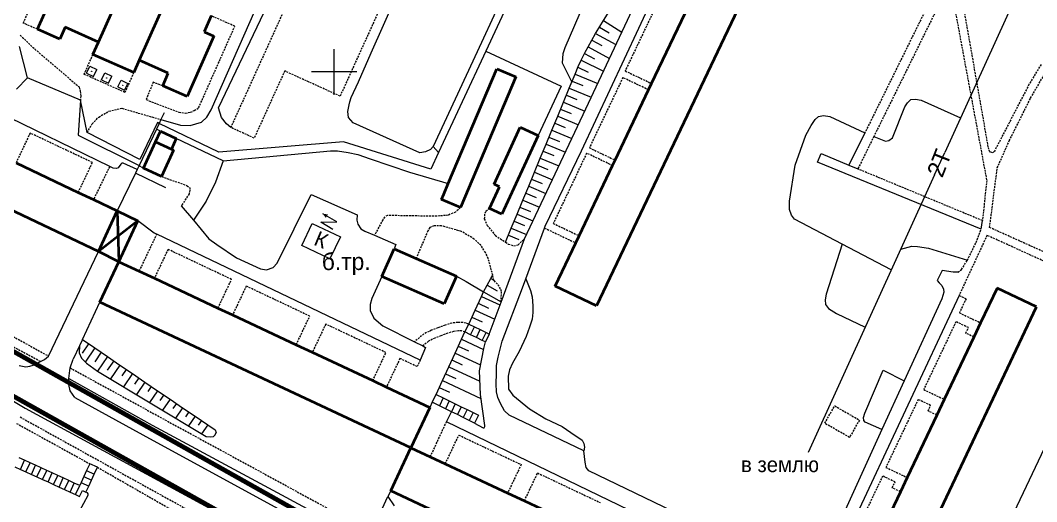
# Model space of a CAD drawing. Extents: x 1000 to 4000, y -5000 to -1000.
# Drawn here: x 2317.2 to 2585.4, y -2513.3 to -2386.4 of the extents above; entities that cross this region are included whole.
import ezdxf
from ezdxf.enums import TextEntityAlignment as Align

# ---------------------------------------------------------------- set-up
doc = ezdxf.new("R2010")
doc.units = 0
doc.header["$MEASUREMENT"] = 0
doc.linetypes.add('DASHED', pattern=[0.75, 0.5, -0.25])
for name, color, linetype in [('1', 7, 'CONTINUOUS'), ('11', 7, 'CONTINUOUS'), ('16', 7, 'CONTINUOUS'), ('17', 7, 'CONTINUOUS'), ('18', 7, 'CONTINUOUS'), ('19', 7, 'CONTINUOUS'), ('24', 7, 'CONTINUOUS'), ('25', 7, 'CONTINUOUS'), ('36', 7, 'CONTINUOUS'), ('37', 7, 'CONTINUOUS'), ('40', 7, 'CONTINUOUS'), ('6', 7, 'CONTINUOUS'), ('7', 7, 'CONTINUOUS'), ('границы команд_1', 10, 'CONTINUOUS')]:
    doc.layers.add(name, color=color, linetype=linetype)
doc.styles.get("Standard").update_dxf_attribs({"font": 'txt', "height": 0.2})

msp = doc.modelspace()

# ---------------------------------------------------------------- linework, layer by layer
at = {"layer": '1', "color": 253, "linetype": 'Continuous', "lineweight": 0}
for p, q in [((2400, -2406.06), (2400, -2394.02)), ((2405.96, -2400), (2394.04, -2400))]:
    msp.add_line(p, q, dxfattribs=at)
at = {"layer": '11', "color": 253, "linetype": 'Continuous', "lineweight": 0}
for p, q in [((2409.78, -2394.97), (2418.03, -2376.35)), ((2447.26, -2378.87), (2440, -2394.49)), ((2443.31, -2382.73), (2437.77, -2394.69)), ((2319.07, -2401.52), (2316.99, -2393.32)), ((2440, -2394.49), (2427.56, -2421.25)), ((2440, -2394.49), (2459.88, -2403.73)), ((2406.4, -2402.61), (2409.78, -2394.97)), ((2437.77, -2394.69), (2426.18, -2419.7)), ((2333.07, -2407.48), (2319.07, -2401.52)), ((2404.55, -2406.77), (2406.4, -2402.61)), ((2459.88, -2403.73), (2453.83, -2416.75)), ((2334.86, -2415.98), (2333.07, -2407.48)), ((2403.96, -2408.64), (2404.19, -2407.91)), ((2404.19, -2407.91), (2404.55, -2406.77)), ((2403.66, -2410.43), (2403.96, -2408.64)), ((2403.81, -2411.99), (2403.66, -2410.43)), ((2353.39, -2413.37), (2348.77, -2423.09)), ((2353.84, -2413.59), (2353.39, -2413.37)), ((2354.33, -2412.56), (2353.84, -2413.59)), ((2355.15, -2410.82), (2354.33, -2412.56)), ((2405.06, -2413.4), (2403.81, -2411.99)), ((2348.77, -2423.09), (2334.86, -2415.98)), ((2353.12, -2415.1), (2348.57, -2424.66)), ((2353.84, -2413.59), (2353.12, -2415.1)), ((2354.21, -2415.62), (2353.12, -2415.1)), ((2369.56, -2421.15), (2353.84, -2413.59)), ((2422.64, -2421.3), (2405.06, -2413.4)), ((2370.72, -2423.46), (2358.35, -2417.58)), ((2402.44, -2418.47), (2369.56, -2421.15)), ((2425.53, -2425.62), (2402.44, -2418.47)), ((2424.13, -2421.08), (2422.64, -2421.3)), ((2425.47, -2420.41), (2424.13, -2421.08)), ((2426.18, -2419.7), (2425.47, -2420.41)), ((2427.56, -2421.25), (2425.53, -2425.62)), ((2347.6, -2426.72), (2342.81, -2436.67)), ((2348.06, -2425.75), (2347.6, -2426.72)), ((2355.62, -2430.53), (2347.6, -2426.72)), ((2348.57, -2424.66), (2348.06, -2425.75)), ((2324.67, -2474.96), (2337.8, -2447.34)), ((2333.58, -2470.56), (2338.21, -2460.68)), ((2332.8, -2472.24), (2331.15, -2475.75)), ((2333.58, -2470.56), (2332.8, -2472.24)), ((2565.68, -2544.99), (2601.22, -2470.09)), ((2315.79, -2504.16), (2317.25, -2504.82)), ((2317.25, -2504.82), (2318.7, -2505.49)), ((2318.7, -2505.49), (2320.16, -2506.16)), ((2320.16, -2506.16), (2321.61, -2506.82)), ((2321.61, -2506.82), (2323.07, -2507.49)), ((2323.07, -2507.49), (2324.52, -2508.15)), ((2324.52, -2508.15), (2325.98, -2508.82)), ((2325.98, -2508.82), (2327.43, -2509.49)), ((2327.43, -2509.49), (2328.89, -2510.15)), ((2328.89, -2510.15), (2330.34, -2510.82)), ((2330.34, -2510.82), (2331.8, -2511.48)), ((2331.8, -2511.48), (2332.79, -2511.94)), ((2410.48, -2519.99), (2414.21, -2512.02)), ((2414.93, -2510.48), (2414.21, -2512.02))]:
    msp.add_line(p, q, dxfattribs=at)
msp.add_point((2348.57, -2424.66), dxfattribs=at)
at = {"layer": '16', "color": 253, "linetype": 'Continuous', "lineweight": 0}
for p, q in [((2391.46, -2445.79), (2394.21, -2439.94)), ((2394.21, -2439.94), (2401.66, -2443.45)), ((2401.66, -2443.45), (2398.91, -2449.3)), ((2398.91, -2449.3), (2391.46, -2445.79))]:
    msp.add_line(p, q, dxfattribs=at)
msp.add_lwpolyline([(2399.66, -2441.59), (2396.51, -2439.6), (2400.76, -2439.51), (2397.02, -2437.43)], dxfattribs=at)
msp.add_solid([(2397.02, -2437.43), (2397.83, -2438.49), (2398.38, -2437.55)], dxfattribs=at)
at = {"layer": '18', "color": 253, "linetype": 'Continuous', "lineweight": 0}
for p, q in [((2582.63, -2374.05), (2561.14, -2421.21)), ((2558.44, -2427.12), (2561.14, -2421.21)), ((2558.44, -2427.12), (2525.06, -2500.37))]:
    msp.add_line(p, q, dxfattribs=at)
at = {"layer": '24', "color": 253, "linetype": 'Continuous', "lineweight": 0}
for p, q in [((2465.25, -2420.83), (2494.37, -2358.62)), ((2367.56, -2409.95), (2379.19, -2383.71)), ((2466.44, -2409.74), (2479.45, -2381.99)), ((2340.79, -2424.91), (2268.35, -2389.71)), ((2316.24, -2404.57), (2319.07, -2401.52)), ((2333.07, -2407.48), (2332.45, -2416.7)), ((2366.45, -2411.96), (2367.56, -2409.95)), ((2450.22, -2444.03), (2466.44, -2409.74)), ((2354.33, -2412.56), (2359.45, -2414.04)), ((2362.05, -2414.12), (2365.03, -2413.22)), ((2365.03, -2413.22), (2366.45, -2411.96)), ((2359.45, -2414.04), (2362.05, -2414.12)), ((2540.05, -2416.04), (2535.83, -2424.59)), ((2332.45, -2416.7), (2348.57, -2424.66)), ((2455.72, -2440.67), (2465.25, -2420.83)), ((2343.98, -2424.05), (2343.7, -2424.33)), ((2344.39, -2424.03), (2343.98, -2424.05)), ((2348.06, -2425.75), (2344.39, -2424.03)), ((2527.55, -2423.81), (2528.48, -2421.54)), ((2570.71, -2441.44), (2527.55, -2423.81)), ((2528.48, -2421.54), (2535.83, -2424.59)), ((2341.75, -2425.38), (2340.79, -2424.91)), ((2342.55, -2425.44), (2341.75, -2425.38)), ((2343.07, -2425.29), (2342.55, -2425.44)), ((2343.7, -2424.33), (2343.07, -2425.29)), ((2535.83, -2424.59), (2538.19, -2425.57)), ((2385.01, -2450.4), (2393.93, -2432.36)), ((2393.93, -2432.36), (2406.06, -2437.65)), ((2359.68, -2435.34), (2362.88, -2439.13)), ((2352.53, -2442.49), (2348.25, -2439.26)), ((2362.88, -2439.13), (2366.99, -2443.99)), ((2406.06, -2437.65), (2405.98, -2439.06)), ((2405.98, -2439.06), (2406.28, -2440.18)), ((2406.28, -2440.18), (2407.1, -2441.37)), ((2570.71, -2441.44), (2571.07, -2439.22)), ((2353.22, -2442.82), (2352.53, -2442.49)), ((2422.73, -2476), (2353.22, -2442.82)), ((2407.1, -2441.37), (2408.14, -2441.97)), ((2408.14, -2441.97), (2410.7, -2443.07)), ((2450.57, -2454.53), (2455.53, -2441.17)), ((2455.53, -2441.17), (2455.72, -2440.67)), ((2366.99, -2443.99), (2369.07, -2445.55)), ((2369.07, -2445.55), (2374.28, -2449.06)), ((2410.7, -2443.07), (2416.33, -2445.5)), ((2416.33, -2445.5), (2415.85, -2446.61)), ((2444.04, -2460.72), (2450.22, -2444.03)), ((2374.28, -2449.06), (2380.61, -2451.96)), ((2383.89, -2451.59), (2385.01, -2450.4)), ((2380.61, -2451.96), (2382.18, -2452.19)), ((2382.18, -2452.19), (2383.89, -2451.59)), ((2560.48, -2452.36), (2559.16, -2454.99)), ((2563.38, -2452.8), (2560.48, -2452.36)), ((2564.59, -2452.8), (2563.38, -2452.8)), ((2412.62, -2453.97), (2409.99, -2459.75)), ((2449.69, -2456.9), (2450.57, -2454.53)), ((2559.16, -2454.99), (2559.66, -2455.6)), ((2559.66, -2455.6), (2560.37, -2456.36)), ((2444.31, -2471.03), (2449.69, -2456.9)), ((2564.9, -2458.93), (2515.86, -2563.75)), ((2560.86, -2458.07), (2560.31, -2459.82)), ((2560.37, -2456.36), (2560.81, -2457.3)), ((2560.81, -2457.3), (2560.86, -2458.07)), ((2409.99, -2459.75), (2409.54, -2461.32)), ((2409.54, -2461.32), (2409.54, -2462.96)), ((2440.93, -2469.12), (2444.04, -2460.72)), ((2560.31, -2459.82), (2550.41, -2481.5)), ((2409.54, -2462.96), (2410.51, -2464.9)), ((2410.51, -2464.9), (2412.82, -2466.98)), ((2412.82, -2466.98), (2421.21, -2471.18)), ((2421.21, -2471.18), (2423.41, -2472.28)), ((2423.41, -2472.28), (2424.14, -2472.65)), ((2439.48, -2472.92), (2439.91, -2471.21)), ((2443.32, -2475.2), (2444.31, -2471.03)), ((2323.56, -2475.88), (2324.67, -2474.96)), ((2424.14, -2472.65), (2422.73, -2476)), ((2438.38, -2478.84), (2439.48, -2472.92)), ((2316.89, -2477.47), (2318.65, -2477.74)), ((2318.65, -2477.74), (2319.69, -2477.59)), ((2319.69, -2477.59), (2320.58, -2477.3)), ((2320.58, -2477.3), (2321.85, -2476.7)), ((2321.85, -2476.7), (2322.56, -2476.36)), ((2322.56, -2476.36), (2323.56, -2475.88)), ((2330.33, -2478.03), (2331.15, -2475.75)), ((2442.88, -2477.39), (2443.32, -2475.2)), ((2442.88, -2479.58), (2442.88, -2477.39)), ((2300.5, -2478.08), (2318.51, -2488.64)), ((2330.02, -2480.83), (2330.33, -2478.03)), ((2438.6, -2485.09), (2438.38, -2478.84)), ((2442.78, -2482.22), (2442.88, -2479.58)), ((2330.02, -2480.83), (2351.98, -2493.15)), ((2330.02, -2482.47), (2330.02, -2480.83)), ((2330.35, -2484.12), (2330.02, -2482.47)), ((2442.88, -2484.41), (2442.78, -2482.22)), ((2550.41, -2481.5), (2544.56, -2494.3)), ((2331.56, -2485.84), (2330.35, -2484.12)), ((2439.81, -2493.21), (2438.6, -2485.09)), ((2443.21, -2485.84), (2442.88, -2484.41)), ((2331.56, -2485.84), (2351.32, -2496.66)), ((2443.87, -2487.48), (2443.21, -2485.84)), ((2444.97, -2489.35), (2443.87, -2487.48)), ((2318.51, -2488.64), (2371.04, -2517.18)), ((2429.64, -2492.29), (2430.94, -2489.61)), ((2446.17, -2490.55), (2444.97, -2489.35)), ((2465.89, -2499.97), (2446.17, -2490.55)), ((2351.98, -2493.15), (2409.84, -2524.29)), ((2516.53, -2534.2), (2429.64, -2492.29)), ((2437.09, -2492.61), (2439.37, -2493.87)), ((2439.61, -2493.83), (2439.8, -2493.49)), ((2439.8, -2493.49), (2439.81, -2493.21)), ((2439.37, -2493.87), (2439.61, -2493.83)), ((2544.56, -2494.3), (2528, -2530.55)), ((2351.32, -2496.66), (2417.47, -2532.67)), ((2466.22, -2502.94), (2465.89, -2499.97)), ((2466.54, -2504.36), (2466.22, -2502.94)), ((2467.2, -2505.24), (2466.54, -2504.36)), ((2520.76, -2530.88), (2467.2, -2505.24)), ((2332.87, -2515.86), (2335.14, -2511.64)), ((2334.98, -2511.02), (2334.53, -2510.84)), ((2335.16, -2511.25), (2334.98, -2511.02)), ((2335.14, -2511.64), (2335.16, -2511.25))]:
    msp.add_line(p, q, dxfattribs=at)
at = {"layer": '24', "color": 253, "linetype": 'DASHED', "lineweight": 0}
for p, q in [((2318, -2387.09), (2327.18, -2366.44)), ((2372.78, -2414.67), (2394.99, -2365.79)), ((2572.6, -2419.74), (2563.06, -2365.44)), ((2561.75, -2372.11), (2540.05, -2416.04)), ((2415.73, -2375.22), (2401.58, -2406.38)), ((2562.48, -2376.38), (2542.43, -2416.98)), ((2562.48, -2376.38), (2572.18, -2428.63)), ((2485.61, -2381.19), (2476.79, -2399.71)), ((2373.81, -2387.94), (2367.57, -2385.17)), ((2321.73, -2388.75), (2318, -2387.09)), ((2364.26, -2409.45), (2373.81, -2387.94)), ((2317.19, -2390.33), (2321.06, -2393.98)), ((2321.06, -2393.98), (2332.74, -2403.94)), ((2386.97, -2399.74), (2378.92, -2417.45)), ((2401.58, -2406.38), (2386.97, -2399.74)), ((2476.79, -2399.71), (2483.79, -2403.04)), ((2586.52, -2398.02), (2583.34, -2403.29)), ((2583.78, -2406.87), (2588.93, -2398.01)), ((2476.18, -2401.49), (2467.36, -2420)), ((2482.99, -2404.73), (2476.18, -2401.49)), ((2332.74, -2403.94), (2333.04, -2405.06)), ((2333.04, -2405.06), (2333.19, -2406.4)), ((2352.24, -2402.66), (2350.45, -2407.3)), ((2354.78, -2403.64), (2352.24, -2402.66)), ((2583.34, -2403.29), (2574.22, -2420.92)), ((2333.19, -2406.4), (2333.07, -2407.48)), ((2350.45, -2407.3), (2359.05, -2410.62)), ((2578.13, -2418.17), (2583.78, -2406.87)), ((2337.92, -2411.88), (2340.6, -2410.32)), ((2340.6, -2410.32), (2344.03, -2409.57)), ((2344.03, -2409.57), (2354.33, -2412.56)), ((2359.05, -2410.62), (2360.8, -2410.84)), ((2360.8, -2410.84), (2362.18, -2410.62)), ((2362.18, -2410.62), (2363.11, -2410.17)), ((2363.11, -2410.17), (2364.26, -2409.45)), ((2336.2, -2413.67), (2337.92, -2411.88)), ((2334.86, -2415.98), (2336.2, -2413.67)), ((2378.92, -2417.45), (2372.78, -2414.67)), ((2319.8, -2416.11), (2316.08, -2423.97)), ((2336.24, -2423.89), (2319.8, -2416.11)), ((2542.43, -2416.98), (2538.19, -2425.57)), ((2574.97, -2425.31), (2578.13, -2418.17)), ((2467.36, -2420), (2474.17, -2423.25)), ((2573.01, -2421.09), (2572.6, -2419.74)), ((2573.78, -2421.36), (2573.01, -2421.09)), ((2574.22, -2420.92), (2573.78, -2421.36)), ((2332.5, -2431.77), (2336.24, -2423.89)), ((2466.64, -2421.44), (2457.83, -2439.95)), ((2473.48, -2424.69), (2466.64, -2421.44)), ((2340.79, -2424.91), (2336.52, -2433.68)), ((2348.57, -2424.66), (2349.75, -2425.41)), ((2571.07, -2439.22), (2538.19, -2425.57)), ((2572.96, -2441.01), (2574.97, -2425.31)), ((2354.5, -2427.58), (2361.23, -2430)), ((2572.18, -2428.63), (2571.07, -2439.22)), ((2361.23, -2430), (2361.9, -2430.52)), ((2361.97, -2431.19), (2361.75, -2432.16)), ((2361.9, -2430.52), (2361.97, -2431.19)), ((2361.75, -2432.16), (2359.68, -2435.34)), ((2432.05, -2436.95), (2430.11, -2437.77)), ((2433.34, -2435.77), (2432.05, -2436.95)), ((2439.94, -2436.88), (2439.72, -2437.55)), ((2441.04, -2435.97), (2439.94, -2436.88)), ((2412.83, -2438.97), (2410.7, -2443.07)), ((2413.35, -2438.22), (2412.83, -2438.97)), ((2414.09, -2437.85), (2413.35, -2438.22)), ((2427.05, -2438.07), (2414.09, -2437.85)), ((2430.11, -2437.77), (2427.05, -2438.07)), ((2439.72, -2437.55), (2439.64, -2438.74)), ((2439.64, -2438.74), (2440.39, -2440.46)), ((2457.83, -2439.95), (2464.67, -2443.21)), ((2348.61, -2452.55), (2353.22, -2442.82)), ((2424.74, -2441.92), (2421.64, -2449.16)), ((2425.26, -2441.02), (2424.74, -2441.92)), ((2426.38, -2440.57), (2425.26, -2441.02)), ((2428.32, -2440.57), (2426.38, -2440.57)), ((2433.61, -2442.07), (2428.32, -2440.57)), ((2436.96, -2444.08), (2433.61, -2442.07)), ((2440.39, -2440.46), (2442.55, -2443.14)), ((2455.53, -2441.17), (2463.77, -2445.1)), ((2569.39, -2444.95), (2570.71, -2441.44)), ((2641.07, -2471.74), (2572.96, -2441.01)), ((2269.45, -2444.23), (2324.67, -2474.96)), ((2438.74, -2445.72), (2436.96, -2444.08)), ((2442.55, -2443.14), (2445.22, -2444.89)), ((2445.22, -2444.89), (2445.97, -2445.38)), ((2445.97, -2445.38), (2447.39, -2445.82)), ((2448.58, -2445.6), (2450.22, -2444.03)), ((2572.27, -2443.09), (2564.9, -2458.93)), ((2567.09, -2449.66), (2569.39, -2444.95)), ((2639.88, -2473.81), (2572.27, -2443.09)), ((2267.24, -2446.49), (2322.56, -2476.36)), ((2356.18, -2446.79), (2352.58, -2454.41)), ((2372.95, -2454.72), (2356.18, -2446.79)), ((2439.94, -2447.66), (2438.74, -2445.72)), ((2440.68, -2449.22), (2439.94, -2447.66)), ((2447.39, -2445.82), (2448.58, -2445.6)), ((2441.87, -2453.62), (2440.68, -2449.22)), ((2565.56, -2452.08), (2567.09, -2449.66)), ((2564.59, -2452.8), (2565.56, -2452.08)), ((2369.37, -2462.28), (2372.95, -2454.72)), ((2442.17, -2454.96), (2441.87, -2453.62)), ((2443.59, -2456.53), (2442.17, -2454.96)), ((2376.82, -2456.48), (2373.22, -2464.09)), ((2393.58, -2464.41), (2376.82, -2456.48)), ((2444.18, -2457.87), (2443.59, -2456.53)), ((2444.04, -2460.72), (2444.18, -2457.87)), ((2564.9, -2458.93), (2566.74, -2459.8)), ((2566.74, -2459.8), (2564.98, -2463.52)), ((2564.98, -2463.52), (2570.57, -2466.18)), ((2390.01, -2471.96), (2393.58, -2464.41)), ((2397.78, -2466.5), (2394.26, -2473.95)), ((2413.69, -2474.02), (2397.78, -2466.5)), ((2429.27, -2466.77), (2427.39, -2467.48)), ((2431.09, -2466.25), (2429.27, -2466.77)), ((2432.67, -2466.07), (2431.09, -2466.25)), ((2433.95, -2466.07), (2432.67, -2466.07)), ((2435.53, -2466.49), (2433.95, -2466.07)), ((2564.07, -2465.88), (2555.56, -2483.79)), ((2567.37, -2467.44), (2564.07, -2465.88)), ((2423.67, -2469.1), (2421.21, -2471.18)), ((2425.73, -2468.11), (2423.67, -2469.1)), ((2427.39, -2467.48), (2425.73, -2468.11)), ((2428.19, -2469.59), (2426.62, -2470.19)), ((2429.97, -2468.92), (2428.19, -2469.59)), ((2431.54, -2468.47), (2429.97, -2468.92)), ((2432.8, -2468.32), (2431.54, -2468.47)), ((2433.62, -2468.32), (2432.8, -2468.32)), ((2434.51, -2468.58), (2433.62, -2468.32)), ((2566.67, -2468.9), (2567.37, -2467.44)), ((2568.8, -2469.91), (2566.67, -2468.9)), ((2424.91, -2471.01), (2423.41, -2472.28)), ((2426.62, -2470.19), (2424.91, -2471.01)), ((2410.19, -2481.42), (2413.69, -2474.02)), ((2417.38, -2475.58), (2413.81, -2483.12)), ((2421.91, -2477.72), (2417.38, -2475.58)), ((2422.73, -2476), (2421.91, -2477.72)), ((2330.33, -2478.03), (2352.75, -2490.3)), ((2555.56, -2483.79), (2560.99, -2486.36)), ((2529.45, -2492.66), (2532.08, -2488.08)), ((2532.08, -2488.08), (2538.6, -2491.81)), ((2554.1, -2486.39), (2545.59, -2504.3)), ((2557.39, -2487.95), (2554.1, -2486.39)), ((2556.7, -2489.41), (2557.39, -2487.95)), ((2317.17, -2491.01), (2371.42, -2521.02)), ((2352.75, -2490.3), (2409.84, -2521.37)), ((2559.02, -2490.51), (2556.7, -2489.41)), ((2316.22, -2492.7), (2335.54, -2503.34)), ((2425.39, -2501.53), (2429.64, -2492.29)), ((2535.98, -2496.39), (2529.45, -2492.66)), ((2538.6, -2491.81), (2535.98, -2496.39)), ((2429.34, -2503.38), (2432.92, -2495.79)), ((2432.92, -2495.79), (2449.36, -2503.56)), ((2337.54, -2504.25), (2370.56, -2523.13)), ((2449.36, -2503.56), (2445.8, -2511.07)), ((2545.59, -2504.3), (2551.21, -2506.97)), ((2450.22, -2513.14), (2453.7, -2505.78)), ((2453.7, -2505.78), (2470.18, -2513.57)), ((2544.72, -2506.58), (2536.16, -2524.58)), ((2548.01, -2508.14), (2544.72, -2506.58)), ((2547.27, -2509.69), (2548.01, -2508.14)), ((2549.43, -2510.72), (2547.27, -2509.69))]:
    msp.add_line(p, q, dxfattribs=at)
at = {"layer": '25', "color": 253, "linetype": 'Continuous', "lineweight": 0}
for p, q in [((2434.51, -2468.58), (2435.53, -2466.49)), ((2435.53, -2466.49), (2437.06, -2467.23)), ((2436.03, -2469.32), (2434.51, -2468.58)), ((2436.03, -2469.32), (2437.06, -2467.23)), ((2437.56, -2470.07), (2436.03, -2469.32)), ((2437.06, -2467.23), (2438.58, -2467.97)), ((2437.56, -2470.07), (2438.58, -2467.97)), ((2438.58, -2467.97), (2440.11, -2468.72)), ((2439.09, -2470.81), (2440.11, -2468.72)), ((2440.93, -2469.12), (2439.91, -2471.21)), ((2440.11, -2468.72), (2440.93, -2469.12)), ((2439.09, -2470.81), (2437.56, -2470.07)), ((2439.91, -2471.21), (2439.09, -2470.81)), ((2425.87, -2487.14), (2426.89, -2485.05)), ((2426.89, -2485.05), (2428.8, -2485.97)), ((2427.78, -2488.07), (2425.87, -2487.14)), ((2428.8, -2485.97), (2427.78, -2488.07)), ((2429.36, -2488.84), (2427.78, -2488.07)), ((2428.8, -2485.97), (2430.38, -2486.74)), ((2430.38, -2486.74), (2429.36, -2488.84)), ((2430.38, -2486.74), (2431.96, -2487.52)), ((2431.96, -2487.52), (2430.94, -2489.61)), ((2431.96, -2487.52), (2433.54, -2488.29)), ((2433.54, -2488.29), (2432.52, -2490.38)), ((2433.54, -2488.29), (2435.12, -2489.06)), ((2430.94, -2489.61), (2429.36, -2488.84)), ((2432.52, -2490.38), (2430.94, -2489.61)), ((2434.1, -2491.15), (2432.52, -2490.38)), ((2435.12, -2489.06), (2434.1, -2491.15)), ((2435.12, -2489.06), (2436.7, -2489.83)), ((2436.7, -2489.83), (2435.68, -2491.93)), ((2436.7, -2489.83), (2438.12, -2490.52)), ((2438.12, -2490.52), (2437.09, -2492.61)), ((2435.68, -2491.93), (2434.1, -2491.15)), ((2437.09, -2492.61), (2435.68, -2491.93)), ((2318.36, -2502.42), (2316.9, -2501.75)), ((2317.25, -2504.82), (2318.36, -2502.42)), ((2319.81, -2503.08), (2318.36, -2502.42)), ((2318.7, -2505.49), (2319.81, -2503.08)), ((2321.26, -2503.75), (2319.81, -2503.08)), ((2320.16, -2506.16), (2321.26, -2503.75)), ((2322.72, -2504.42), (2321.26, -2503.75)), ((2321.61, -2506.82), (2322.72, -2504.42)), ((2324.17, -2505.09), (2322.72, -2504.42)), ((2335.54, -2503.34), (2334.7, -2505.15)), ((2337.54, -2504.25), (2335.54, -2503.34)), ((2336.71, -2506.07), (2337.54, -2504.25)), ((2323.07, -2507.49), (2324.17, -2505.09)), ((2325.62, -2505.76), (2324.17, -2505.09)), ((2324.52, -2508.15), (2325.62, -2505.76)), ((2327.08, -2506.43), (2325.62, -2505.76)), ((2325.98, -2508.82), (2327.08, -2506.43)), ((2328.53, -2507.09), (2327.08, -2506.43)), ((2327.43, -2509.49), (2328.53, -2507.09)), ((2329.99, -2507.76), (2328.53, -2507.09)), ((2333.97, -2506.74), (2333.24, -2508.33)), ((2334.7, -2505.15), (2333.97, -2506.74)), ((2333.97, -2506.74), (2335.98, -2507.66)), ((2334.7, -2505.15), (2336.71, -2506.07)), ((2335.98, -2507.66), (2336.71, -2506.07)), ((2328.89, -2510.15), (2329.99, -2507.76)), ((2331.44, -2508.43), (2329.99, -2507.76)), ((2330.34, -2510.82), (2331.44, -2508.43)), ((2332.89, -2509.1), (2331.44, -2508.43)), ((2331.8, -2511.48), (2332.89, -2509.1)), ((2333.24, -2508.33), (2332.89, -2509.1)), ((2333.24, -2508.33), (2335.26, -2509.25)), ((2334.53, -2510.84), (2335.26, -2509.25)), ((2335.26, -2509.25), (2335.98, -2507.66)), ((2332.79, -2511.94), (2333.6, -2510.44)), ((2333.6, -2510.44), (2334.53, -2510.84))]:
    msp.add_line(p, q, dxfattribs=at)
at = {"layer": '36', "color": 253, "linetype": 'Continuous', "lineweight": 0}
for p, q in [((2450.57, -2454.53), (2451.86, -2457.63)), ((2451.86, -2457.63), (2452.3, -2459.28)), ((2452.3, -2459.28), (2452.41, -2461.69)), ((2452.41, -2463.45), (2452.3, -2465.2)), ((2452.41, -2461.69), (2452.41, -2463.45)), ((2452.3, -2465.2), (2451.53, -2467.29)), ((2451.53, -2467.29), (2450.65, -2469.81)), ((2450.65, -2469.81), (2448.79, -2473.76)), ((2448.79, -2473.76), (2447.03, -2476.83)), ((2447.03, -2476.83), (2446.27, -2478.59)), ((2446.27, -2478.59), (2445.94, -2480.23)), ((2445.94, -2480.23), (2446.05, -2483.63)), ((2446.05, -2483.63), (2447.14, -2485.28)), ((2447.14, -2485.28), (2451.53, -2488.9)), ((2451.53, -2488.9), (2455.91, -2491.53)), ((2455.91, -2491.53), (2460.19, -2493.51)), ((2460.19, -2493.51), (2463.59, -2495.92)), ((2463.59, -2495.92), (2464.8, -2496.7)), ((2464.8, -2496.7), (2465.45, -2497.13)), ((2465.45, -2497.13), (2465.89, -2498)), ((2465.89, -2498), (2466.08, -2498.96)), ((2466.08, -2498.96), (2465.89, -2499.97))]:
    msp.add_line(p, q, dxfattribs=at)
at = {"layer": '37', "color": 253, "linetype": 'Continuous', "lineweight": 0}
for p, q in [((2369.46, -2409.48), (2394.55, -2357.07)), ((2471.05, -2386.44), (2473.15, -2383.04)), ((2469.11, -2389.58), (2471.05, -2386.44)), ((2471.05, -2386.44), (2475.94, -2389.47)), ((2470, -2388.14), (2472.55, -2389.72)), ((2467.05, -2393.37), (2468.96, -2389.85)), ((2468.01, -2391.61), (2470.64, -2393.04)), ((2468.96, -2389.85), (2469.11, -2389.58)), ((2468.96, -2389.85), (2474.38, -2392.79)), ((2466.28, -2394.79), (2467.05, -2393.37)), ((2467.05, -2393.37), (2472.68, -2396.42)), ((2464.42, -2398.59), (2465.23, -2396.93)), ((2465.23, -2396.93), (2466.28, -2394.79)), ((2465.23, -2396.93), (2471.1, -2399.8)), ((2466.1, -2395.12), (2468.74, -2396.55)), ((2463.6, -2400.57), (2464.42, -2398.59)), ((2464.35, -2398.72), (2467.05, -2400.04)), ((2462.06, -2404.27), (2463.6, -2400.57)), ((2462.83, -2402.42), (2465.6, -2403.57)), ((2463.6, -2400.57), (2469.57, -2403.05)), ((2460.53, -2407.97), (2462.06, -2404.27)), ((2462.06, -2404.27), (2467.87, -2406.68)), ((2459, -2411.66), (2460.53, -2407.97)), ((2460.53, -2407.97), (2466.17, -2410.3)), ((2461.3, -2406.12), (2464.07, -2407.27)), ((2370.28, -2412.02), (2369.46, -2409.48)), ((2459.77, -2409.81), (2462.54, -2410.96)), ((2371.62, -2413.66), (2370.28, -2412.02)), ((2457.47, -2415.36), (2459, -2411.66)), ((2459, -2411.66), (2464.46, -2413.92)), ((2372.78, -2414.67), (2371.62, -2413.66)), ((2455.93, -2419.05), (2457.47, -2415.36)), ((2457.47, -2415.36), (2462.75, -2417.54)), ((2458.23, -2413.51), (2461.01, -2414.66)), ((2456.7, -2417.2), (2459.47, -2418.35)), ((2370.72, -2423.46), (2399.06, -2420.84)), ((2399.06, -2420.84), (2400.92, -2420.84)), ((2400.92, -2420.84), (2403.75, -2421.22)), ((2403.75, -2421.22), (2406.28, -2421.81)), ((2454.4, -2422.74), (2455.93, -2419.05)), ((2455.17, -2420.9), (2457.94, -2422.05)), ((2455.93, -2419.05), (2461.04, -2421.16)), ((2406.28, -2421.81), (2409.48, -2422.93)), ((2409.48, -2422.93), (2419.9, -2426.43)), ((2452.87, -2426.44), (2454.4, -2422.74)), ((2454.4, -2422.74), (2459.32, -2424.79)), ((2419.9, -2426.43), (2430.14, -2429.42)), ((2451.34, -2430.14), (2452.87, -2426.44)), ((2452.87, -2426.44), (2457.61, -2428.41)), ((2453.64, -2424.59), (2456.41, -2425.74)), ((2452.11, -2428.29), (2454.88, -2429.44)), ((2449.81, -2433.83), (2451.34, -2430.14)), ((2450.57, -2431.98), (2453.34, -2433.13)), ((2451.34, -2430.14), (2455.9, -2432.03)), ((2448.28, -2437.53), (2449.81, -2433.83)), ((2449.81, -2433.83), (2454.19, -2435.65)), ((2449.04, -2435.68), (2451.81, -2436.83)), ((2446.74, -2441.22), (2448.28, -2437.53)), ((2447.51, -2439.37), (2450.28, -2440.52)), ((2448.28, -2437.53), (2452.48, -2439.27)), ((2445.21, -2444.91), (2446.74, -2441.22)), ((2446.74, -2441.22), (2450.77, -2442.89)), ((2445.98, -2443.07), (2448.75, -2444.22)), ((2439.41, -2457.96), (2441.38, -2454.48)), ((2440.4, -2456.22), (2443.01, -2457.7)), ((2441.38, -2454.48), (2441.87, -2453.62)), ((2441.38, -2454.48), (2442.16, -2454.92)), ((2438.85, -2459.2), (2439.41, -2457.96)), ((2439.41, -2457.96), (2444.05, -2460.59)), ((2437.19, -2462.84), (2438.85, -2459.2)), ((2438.02, -2461.02), (2440.75, -2462.27)), ((2438.85, -2459.2), (2443.77, -2461.45)), ((2435.53, -2466.49), (2437.19, -2462.84)), ((2437.19, -2462.84), (2442.38, -2465.2)), ((2436.36, -2464.66), (2439.09, -2465.91)), ((2433.61, -2470.52), (2434.51, -2468.58)), ((2332.8, -2472.24), (2332.72, -2474.07)), ((2335.23, -2471.69), (2333.55, -2474.17)), ((2333.58, -2470.56), (2336.89, -2472.81)), ((2431.93, -2474.15), (2433.61, -2470.52)), ((2432.77, -2472.34), (2435.5, -2473.6)), ((2433.61, -2470.52), (2439.43, -2473.21)), ((2332.72, -2474.07), (2333.39, -2475.48)), ((2336.89, -2472.81), (2334.32, -2476.58)), ((2338.54, -2473.94), (2336.85, -2476.42)), ((2336.89, -2472.81), (2340.19, -2475.06)), ((2430.25, -2477.78), (2431.93, -2474.15)), ((2431.93, -2474.15), (2438.67, -2477.27)), ((2333.39, -2475.48), (2334.66, -2476.82)), ((2334.66, -2476.82), (2337.56, -2478.91)), ((2340.19, -2475.06), (2337.57, -2478.91)), ((2341.85, -2476.19), (2340.16, -2478.67)), ((2340.19, -2475.06), (2343.5, -2477.31)), ((2343.5, -2477.31), (2341.01, -2480.98)), ((2343.5, -2477.31), (2346.81, -2479.57)), ((2431.09, -2475.97), (2433.82, -2477.23)), ((2337.56, -2478.91), (2366.24, -2496.13)), ((2345.15, -2478.44), (2343.98, -2480.16)), ((2346.81, -2479.57), (2344.44, -2483.04)), ((2346.81, -2479.57), (2350.11, -2481.82)), ((2428.57, -2481.41), (2430.25, -2477.78)), ((2429.41, -2479.6), (2432.14, -2480.86)), ((2430.25, -2477.78), (2438.48, -2481.59)), ((2348.46, -2480.69), (2347.34, -2482.34)), ((2350.11, -2481.82), (2347.88, -2485.1)), ((2350.11, -2481.82), (2353.42, -2484.07)), ((2351.77, -2482.94), (2350.83, -2484.31)), ((2426.89, -2485.05), (2428.57, -2481.41)), ((2428.57, -2481.41), (2438.76, -2486.13)), ((2353.42, -2484.07), (2351.31, -2487.16)), ((2353.42, -2484.07), (2356.73, -2486.32)), ((2355.07, -2485.19), (2354.05, -2486.69)), ((2427.74, -2483.23), (2430.46, -2484.49)), ((2356.73, -2486.32), (2354.75, -2489.23)), ((2356.73, -2486.32), (2360.03, -2488.57)), ((2358.38, -2487.44), (2357.45, -2488.8)), ((2425.87, -2487.14), (2425.23, -2488.47)), ((2360.03, -2488.57), (2358.18, -2491.29)), ((2360.03, -2488.57), (2363.34, -2490.82)), ((2361.69, -2489.69), (2360.79, -2491.01)), ((2363.34, -2490.82), (2361.61, -2493.35)), ((2363.34, -2490.82), (2366.65, -2493.07)), ((2364.99, -2491.94), (2364.17, -2493.15)), ((2366.65, -2493.07), (2365.05, -2495.41)), ((2366.65, -2493.07), (2368.62, -2494.41)), ((2366.24, -2496.13), (2367.36, -2496.28)), ((2367.36, -2496.28), (2368.18, -2496.13)), ((2368.18, -2496.13), (2368.62, -2495.68)), ((2368.62, -2494.41), (2368.92, -2495.09)), ((2368.62, -2495.68), (2368.92, -2495.09)), ((2414.21, -2512.02), (2415.84, -2514.47))]:
    msp.add_line(p, q, dxfattribs=at)
at = {"layer": '40', "color": 253, "linetype": 'Continuous', "lineweight": 0}
for p, q in [((2465.94, -2381.89), (2460.87, -2393.6)), ((2460.87, -2393.6), (2460.35, -2395.24)), ((2460.35, -2395.24), (2460.2, -2397.55)), ((2460.2, -2397.55), (2462.71, -2402.72)), ((2551.28, -2408.12), (2552.16, -2407.25)), ((2552.16, -2407.25), (2553.37, -2407.14)), ((2553.37, -2407.14), (2554.93, -2407.43)), ((2554.93, -2407.43), (2565.27, -2412.14)), ((2547.34, -2417.34), (2550.63, -2409.22)), ((2550.63, -2409.22), (2551.28, -2408.12)), ((2525.85, -2414.16), (2526.95, -2412.51)), ((2526.95, -2412.51), (2527.82, -2411.74)), ((2527.82, -2411.74), (2529.14, -2411.52)), ((2529.14, -2411.52), (2530.78, -2411.74)), ((2530.78, -2411.74), (2540.05, -2416.04)), ((2524.43, -2416.68), (2525.85, -2414.16)), ((2521.68, -2424.58), (2524.43, -2416.68)), ((2542.43, -2416.98), (2545.47, -2418.22)), ((2545.47, -2418.22), (2546.35, -2418.11)), ((2546.35, -2418.11), (2547.34, -2417.34)), ((2426.18, -2419.7), (2427.56, -2421.25)), ((2370.72, -2423.46), (2368.68, -2429.03)), ((2520.15, -2434.12), (2521.68, -2424.58)), ((2368.68, -2429.03), (2366.29, -2434.1)), ((2366.29, -2434.1), (2362.88, -2439.13)), ((2520.15, -2436.32), (2520.15, -2434.12)), ((2520.7, -2437.74), (2520.15, -2436.32)), ((2521.47, -2438.84), (2520.7, -2437.74)), ((2534.03, -2445.4), (2521.47, -2438.84)), ((2534.03, -2445.4), (2529.8, -2458.65)), ((2547.02, -2452.18), (2534.03, -2445.4)), ((2549.52, -2446.71), (2552.41, -2445.95)), ((2552.41, -2445.95), (2553.95, -2446)), ((2553.95, -2446), (2556.8, -2446.5)), ((2556.8, -2446.5), (2567.09, -2449.66)), ((2432.31, -2453.84), (2434.81, -2455.3)), ((2434.81, -2455.3), (2439.41, -2457.96)), ((2529.8, -2458.65), (2529.58, -2460.07)), ((2529.58, -2460.07), (2529.64, -2461.34)), ((2529.64, -2461.34), (2530.46, -2462.38)), ((2530.46, -2462.38), (2532.54, -2463.69)), ((2532.54, -2463.69), (2540.11, -2467.34)), ((2540.03, -2489.99), (2544.91, -2478.7)), ((2544.91, -2478.7), (2550.41, -2481.5)), ((2539.7, -2491.15), (2540.03, -2489.99)), ((2539.75, -2491.97), (2539.7, -2491.15)), ((2540.08, -2492.41), (2539.75, -2491.97)), ((2544.56, -2494.3), (2540.08, -2492.41))]:
    msp.add_line(p, q, dxfattribs=at)
at = {"layer": '6', "color": 253, "linetype": 'Continuous', "lineweight": 40}
for p, q in [((2337.84, -2392.1), (2354.82, -2353.86)), ((2365.47, -2358.89), (2348.59, -2396.89)), ((2518.53, -2358.13), (2469.21, -2461.7)), ((2321.73, -2388.75), (2329.25, -2371.84)), ((2367.57, -2385.17), (2365.69, -2389.39)), ((2483.79, -2403.04), (2492.61, -2384.53)), ((2327.63, -2391.38), (2321.73, -2388.75)), ((2329.04, -2388.2), (2327.63, -2391.38)), ((2337.84, -2392.1), (2329.04, -2388.2)), ((2368.29, -2390.54), (2361.21, -2406.49)), ((2365.69, -2389.39), (2368.29, -2390.54)), ((2336.37, -2395.4), (2337.84, -2392.1)), ((2347.13, -2400.18), (2336.37, -2395.4)), ((2348.59, -2396.89), (2347.13, -2400.18)), ((2356.26, -2400.3), (2348.59, -2396.89)), ((2430.14, -2429.42), (2442.95, -2399.14)), ((2442.95, -2399.14), (2447.94, -2401.26)), ((2354.78, -2403.64), (2356.26, -2400.3)), ((2447.94, -2401.26), (2433.34, -2435.77)), ((2361.21, -2406.49), (2354.78, -2403.64)), ((2474.17, -2423.25), (2482.99, -2404.73)), ((2482.99, -2404.73), (2483.79, -2403.04)), ((2337.8, -2447.34), (2261.4, -2411.14)), ((2352.91, -2418.47), (2354.21, -2415.62)), ((2354.21, -2415.62), (2358.35, -2417.58)), ((2442.22, -2429.62), (2449.13, -2414.59)), ((2449.13, -2414.59), (2453.83, -2416.75)), ((2349.75, -2425.41), (2352.91, -2418.47)), ((2352.91, -2418.47), (2357.08, -2420.36)), ((2358.35, -2417.58), (2357.08, -2420.36)), ((2453.83, -2416.75), (2444.29, -2437.47)), ((2357.66, -2420.63), (2354.5, -2427.58)), ((2357.08, -2420.36), (2357.66, -2420.63)), ((2316.08, -2423.97), (2332.5, -2431.77)), ((2473.48, -2424.69), (2474.17, -2423.25)), ((2354.5, -2427.58), (2349.75, -2425.41)), ((2464.67, -2443.21), (2473.48, -2424.69)), ((2428.95, -2432.22), (2430.14, -2429.42)), ((2332.5, -2431.77), (2336.52, -2433.68)), ((2441.04, -2435.97), (2443.65, -2430.28)), ((2443.65, -2430.28), (2442.22, -2429.62)), ((2336.52, -2433.68), (2342.81, -2436.67)), ((2428.35, -2433.65), (2428.95, -2432.22)), ((2433.34, -2435.77), (2428.35, -2433.65)), ((2337.8, -2447.34), (2342.81, -2436.67)), ((2342.81, -2436.67), (2348.25, -2439.26)), ((2342.81, -2436.67), (2343.18, -2450.09)), ((2444.29, -2437.47), (2441.04, -2435.97)), ((2348.25, -2439.26), (2337.8, -2447.34)), ((2343.18, -2450.09), (2348.25, -2439.26)), ((2458.33, -2456.52), (2463.77, -2445.1)), ((2463.77, -2445.1), (2464.67, -2443.21)), ((2343.18, -2450.09), (2337.8, -2447.34)), ((2412.62, -2453.97), (2415.85, -2446.61)), ((2415.85, -2446.61), (2421.64, -2449.16)), ((2338.21, -2460.68), (2343.18, -2450.09)), ((2343.18, -2450.09), (2348.61, -2452.55)), ((2421.64, -2449.16), (2432.31, -2453.84)), ((2348.61, -2452.55), (2352.58, -2454.41)), ((2352.58, -2454.41), (2369.37, -2462.28)), ((2429.08, -2461.2), (2412.62, -2453.97)), ((2432.31, -2453.84), (2429.08, -2461.2)), ((2469.21, -2461.7), (2458.33, -2456.52)), ((2574.91, -2457.04), (2570.57, -2466.18)), ((2585.34, -2461.99), (2574.91, -2457.04)), ((2420.23, -2499.12), (2338.21, -2460.68)), ((2369.37, -2462.28), (2373.22, -2464.09)), ((2373.22, -2464.09), (2390.01, -2471.96)), ((2536.22, -2565.49), (2585.34, -2461.99)), ((2570.57, -2466.18), (2568.8, -2469.91)), ((2390.01, -2471.96), (2394.26, -2473.95)), ((2568.8, -2469.91), (2560.99, -2486.36)), ((2394.26, -2473.95), (2410.19, -2481.42)), ((2410.19, -2481.42), (2413.81, -2483.12)), ((2413.81, -2483.12), (2425.23, -2488.47)), ((2560.99, -2486.36), (2559.02, -2490.51)), ((2425.23, -2488.47), (2420.23, -2499.12)), ((2559.02, -2490.51), (2551.21, -2506.97)), ((2414.93, -2510.48), (2420.23, -2499.12)), ((2420.23, -2499.12), (2425.39, -2501.53)), ((2425.39, -2501.53), (2429.34, -2503.38)), ((2429.34, -2503.38), (2445.8, -2511.07)), ((2551.21, -2506.97), (2549.43, -2510.72)), ((2489.92, -2545.51), (2414.93, -2510.48)), ((2445.8, -2511.07), (2450.22, -2513.14)), ((2549.43, -2510.72), (2541.62, -2527.17)), ((2450.22, -2513.14), (2466.72, -2520.84))]:
    msp.add_line(p, q, dxfattribs=at)
at = {"layer": '7', "color": 253, "linetype": 'DASHED', "lineweight": 0}
for p, q in [((2334.06, -2400.62), (2336.37, -2395.4)), ((2344.81, -2405.39), (2334.06, -2400.62)), ((2347.13, -2400.18), (2344.81, -2405.39))]:
    msp.add_line(p, q, dxfattribs=at)
at = {"layer": '7', "color": 253, "linetype": 'Continuous', "lineweight": 0}
for p, q in [((2334.71, -2400.28), (2335.6, -2398.5)), ((2335.6, -2398.5), (2337.39, -2399.39)), ((2336.49, -2401.18), (2337.39, -2399.39)), ((2334.71, -2400.28), (2336.49, -2401.18)), ((2338.66, -2402.04), (2339.55, -2400.25)), ((2338.66, -2402.04), (2340.44, -2402.94)), ((2339.55, -2400.25), (2341.34, -2401.15)), ((2340.44, -2402.94), (2341.34, -2401.15)), ((2342.9, -2403.94), (2343.79, -2402.15)), ((2343.79, -2402.15), (2345.58, -2403.05)), ((2342.9, -2403.94), (2344.68, -2404.84)), ((2344.68, -2404.84), (2345.58, -2403.05))]:
    msp.add_line(p, q, dxfattribs=at)
for centre in [(2336.05, -2399.84), (2340, -2401.59), (2344.24, -2403.5)]:
    msp.add_ellipse(centre, major_axis=(-0.029, 0.029), ratio=1, start_param=3.46271, end_param=9.745895, dxfattribs=at)
at = {"layer": 'границы команд_1', "color": 6, "lineweight": 100}
for points in [[(2202.96, -1885.55), (1968.34, -2278.57), (2709.12, -2695.15), (2878.09, -2362.16), (2873.74, -2354.57), (2208.14, -1883.34)], [(1963.4, -2288.16), (2704.48, -2703.65), (2532.48, -3033.92), (2506.23, -3048.96), (2486.41, -3056.28), (1781.42, -2720.03), (1883.34, -2455.8)]]:
    msp.add_lwpolyline(points, close=True, dxfattribs=at)

# ---------------------------------------------------------------- texts
at = {"layer": '17', "color": 253, "linetype": 'Continuous', "lineweight": 0}
msp.add_text('К', height=4, rotation=337.2322, dxfattribs=at).set_placement((2396.59, -2444.26), align=Align.MIDDLE)
msp.add_text('б.тр.', height=4.5, dxfattribs=at).set_placement((2403.2, -2450.52), align=Align.MIDDLE)
at = {"layer": '19', "color": 253, "linetype": 'Continuous', "lineweight": 0}
msp.add_text('2Т', height=4.5, rotation=68.5669, dxfattribs=at).set_placement((2559.62, -2424.02), align=Align.MIDDLE)
msp.add_text('в землю', height=4, dxfattribs=at).set_placement((2517.66, -2503.58), align=Align.MIDDLE)

doc.saveas('drawing.dxf')
